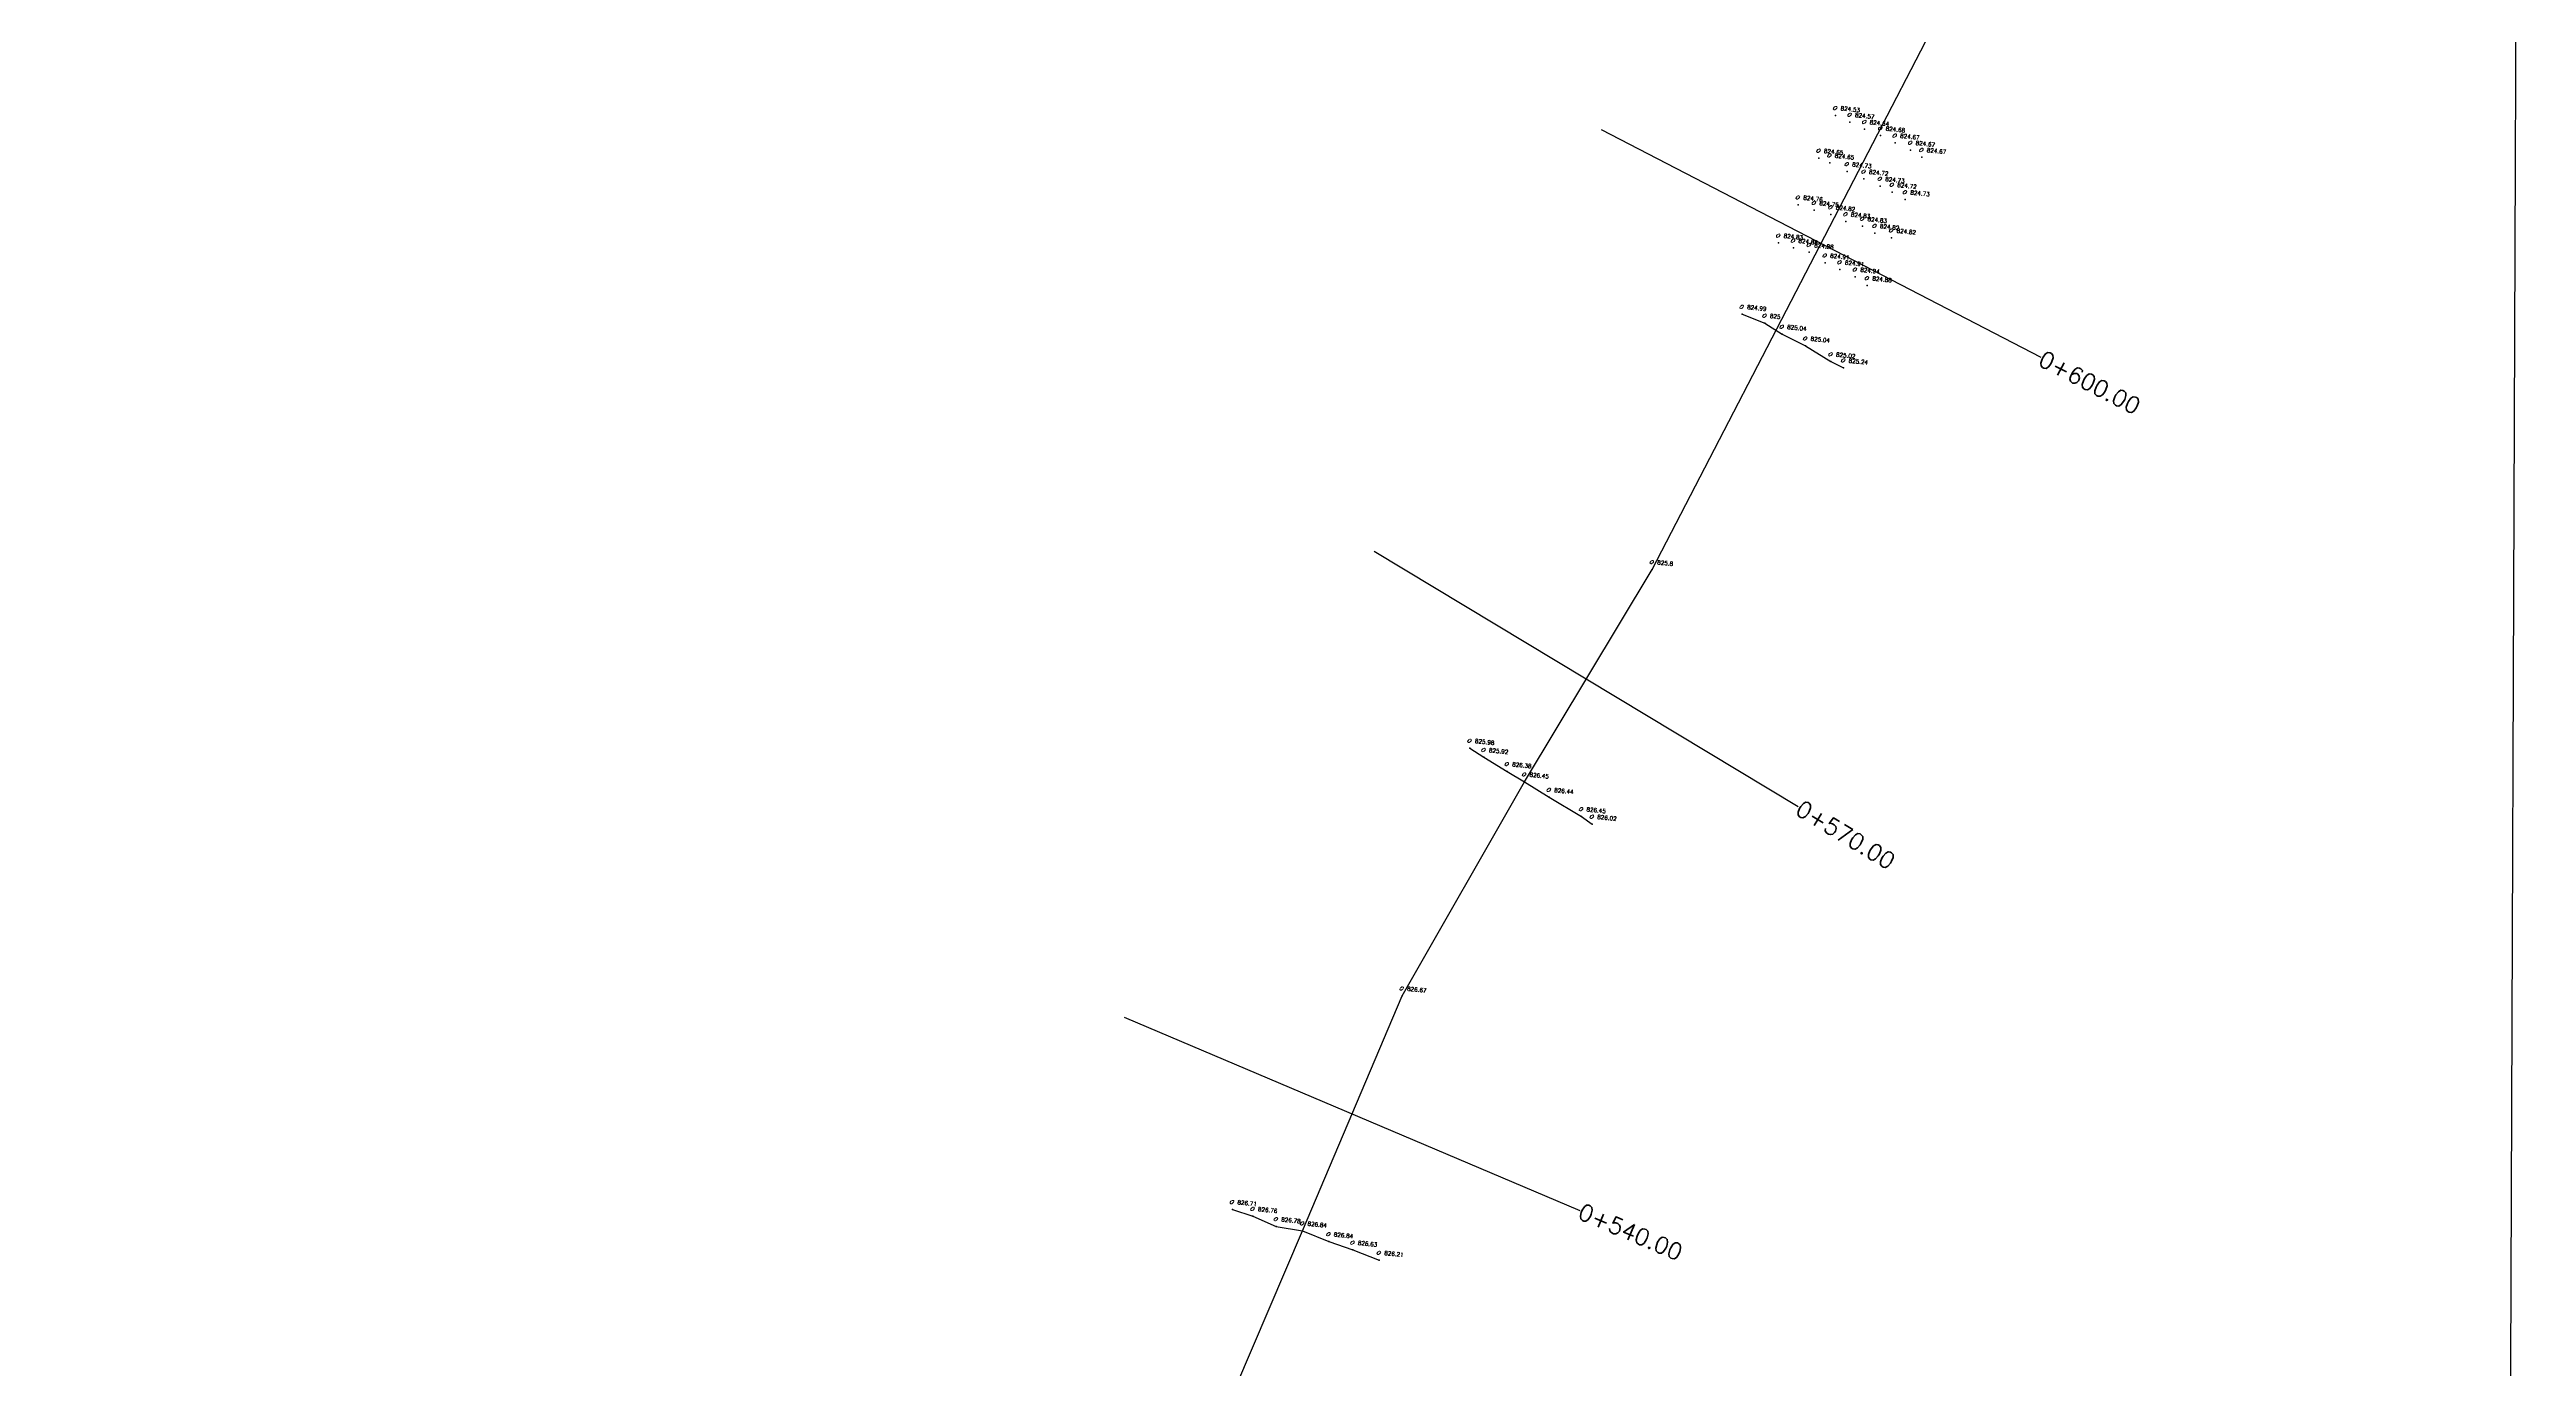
# Model space of a CAD drawing. Header units: millimetres. Extents: x 2757 to 35141, y 547 to 28513.
# Drawn here: x 32413 to 32956, y 22136 to 22426 of the extents above; entities that cross this region are included whole.
import ezdxf
from ezdxf.enums import TextEntityAlignment as Align

# ---------------------------------------------------------------- set-up
doc = ezdxf.new("R2010")
doc.units = ezdxf.units.MM
for name, color, linetype in [('Boundary', 6, 'Continuous'), ('Chainage', 7, 'Continuous'), ('Points', 7, 'Continuous'), ('Points-ELV', 6, 'Continuous'), ('Points-NUM', 4, 'Continuous'), ('Points-TXT', 3, 'Continuous')]:
    doc.layers.add(name, color=color, linetype=linetype)
doc.styles.add('romans', font='romans.shx')

# ---------------------------------------------------------------- blocks, each defined once
blk = doc.blocks.new('POINTS')
at = {"layer": 'Points'}
blk.add_line((0, 0), (0, 0), dxfattribs=at)
blk.add_point((0, 0), dxfattribs=at)
at = {"layer": 'Points-ELV', "style": 'romans'}
blk.add_attdef('ELEV', text='', height=1, rotation=45, dxfattribs=at).set_placement((0, 0), align=Align.BOTTOM_LEFT)
at = {"layer": 'Points-NUM', "style": 'romans'}
blk.add_attdef('PTNUM', text='', height=1, dxfattribs=at).set_placement((0, 0), align=Align.BOTTOM_RIGHT)
at = {"layer": 'Points-TXT', "style": 'romans'}
blk.add_attdef('DESC', text='', height=1, dxfattribs=at).set_placement((0, 0), align=Align.BOTTOM_RIGHT)

msp = doc.modelspace()

# ---------------------------------------------------------------- linework, layer by layer
for points in [[(32373.08773, 22002.96571), (32435.84518, 22014.36003), (32500.94372, 22026.63725), (32559.51106, 22039.24011), (32616.83005, 22054.90415), (32665.71171, 22115.23222), (32687.65568, 22166.57927), (32709.50778, 22218.10811), (32736.34789, 22265.0482), (32764.3726, 22311.63296), (32839.14488, 22455.98682), (32802.58053, 22508.2257), (32766.84356, 22554.30977), (32728.52876, 22606.02002), (32691.1686, 22661.70604), (32656.85467, 22713.27245)], [(32784.09712, 22367.62512), (32789.09802, 22365.68475), (32792.87644, 22363.26335), (32798.01519, 22360.68888), (32803.60466, 22357.22173), (32806.37537, 22355.87903)], [(32724.39337, 22272.44609), (32727.4543, 22270.4253), (32732.55481, 22267.33006), (32736.34789, 22265.0482), (32741.78361, 22261.66419), (32748.85175, 22257.44533), (32751.22258, 22255.79146)], [(32672.28624, 22171.2627), (32676.7892, 22169.7569), (32681.89658, 22167.50204), (32687.65568, 22166.57927), (32693.42516, 22164.20988), (32698.70281, 22162.3593), (32704.50506, 22160.13315)]]:
    msp.add_lwpolyline(points)
at = {"layer": 'Boundary', "color": 0}
msp.add_lwpolyline([(31701.42594, 23034.3022), (32956.18113, 23041.96806), (32951.36949, 21797.46509), (31696.68172, 21809.01859)], close=True, dxfattribs=at)
at = {"layer": 'Chainage'}
for p, q in [((32753.22496, 22408.11817), (32849.61359, 22358.19088)), ((32703.42751, 22315.61457), (32796.44483, 22259.65672)), ((32648.56063, 22213.40988), (32748.4975, 22171.02915))]:
    msp.add_line(p, q, dxfattribs=at)

# ---------------------------------------------------------------- block references
at = {"layer": 'Points', "linetype": 'Continuous'}
ref = msp.add_blockref('POINTS', (32804.61077, 22411.23338, 2983.47518), dxfattribs=dict(at, xscale=3.618394939332539, yscale=3.618394939332539, zscale=3.618394939332539, rotation=309.1157828474404))
ref.add_attrib('PTNUM', '0', dxfattribs={"layer": 'Points-NUM', "height": 0.9046, "rotation": 309.1157828, "style": 'romans'}).set_placement((32804.21553, 22412.07791, 2983.47518), align=Align.BOTTOM_RIGHT)
ref.add_attrib('ELEV', '824.53', dxfattribs={"layer": 'Points-ELV', "height": 0.904599, "rotation": 354.1157828, "style": 'romans'}).set_placement((32805.66355, 22412.08943, 2983.47518), align=Align.BOTTOM_LEFT)
ref = msp.add_blockref('POINTS', (32807.78206, 22409.75937, 2983.61992), dxfattribs=dict(at, xscale=3.618394939332539, yscale=3.618394939332539, zscale=3.618394939332539, rotation=309.1157828474404))
ref.add_attrib('PTNUM', '0', dxfattribs={"layer": 'Points-NUM', "height": 0.9046, "rotation": 309.1157828, "style": 'romans'}).set_placement((32807.38683, 22410.60389, 2983.61992), align=Align.BOTTOM_RIGHT)
ref.add_attrib('ELEV', '824.57', dxfattribs={"layer": 'Points-ELV', "height": 0.904599, "rotation": 354.1157828, "style": 'romans'}).set_placement((32808.83484, 22410.61542, 2983.61992), align=Align.BOTTOM_LEFT)
ref = msp.add_blockref('POINTS', (32810.99886, 22408.17778, 2983.8732), dxfattribs=dict(at, xscale=3.618394939332539, yscale=3.618394939332539, zscale=3.618394939332539, rotation=309.1157828474404))
ref.add_attrib('PTNUM', '0', dxfattribs={"layer": 'Points-NUM', "height": 0.9046, "rotation": 309.1157828, "style": 'romans'}).set_placement((32810.60362, 22409.0223, 2983.8732), align=Align.BOTTOM_RIGHT)
ref.add_attrib('ELEV', '824.64', dxfattribs={"layer": 'Points-ELV', "height": 0.904599, "rotation": 354.1157828, "style": 'romans'}).set_placement((32812.05164, 22409.03383, 2983.8732), align=Align.BOTTOM_LEFT)
ref = msp.add_blockref('POINTS', (32814.51028, 22406.78445, 2984.01794), dxfattribs=dict(at, xscale=3.618394939332539, yscale=3.618394939332539, zscale=3.618394939332539, rotation=309.1157828474404))
ref.add_attrib('PTNUM', '0', dxfattribs={"layer": 'Points-NUM', "height": 0.9046, "rotation": 309.1157828, "style": 'romans'}).set_placement((32814.11504, 22407.62898, 2984.01794), align=Align.BOTTOM_RIGHT)
ref.add_attrib('ELEV', '824.68', dxfattribs={"layer": 'Points-ELV', "height": 0.904599, "rotation": 354.1157828, "style": 'romans'}).set_placement((32815.56306, 22407.64051, 2984.01794), align=Align.BOTTOM_LEFT)
ref = msp.add_blockref('POINTS', (32800.95094, 22401.87758, 2983.90939), dxfattribs=dict(at, xscale=3.618394939332539, yscale=3.618394939332539, zscale=3.618394939332539, rotation=309.1157828474404))
ref.add_attrib('PTNUM', '0', dxfattribs={"layer": 'Points-NUM', "height": 0.9046, "rotation": 309.1157828, "style": 'romans'}).set_placement((32800.5557, 22402.7221, 2983.90939), align=Align.BOTTOM_RIGHT)
ref.add_attrib('ELEV', '824.65', dxfattribs={"layer": 'Points-ELV', "height": 0.904599, "rotation": 354.1157828, "style": 'romans'}).set_placement((32802.00372, 22402.73363, 2983.90939), align=Align.BOTTOM_LEFT)
ref = msp.add_blockref('POINTS', (32817.66389, 22405.1888, 2983.98175), dxfattribs=dict(at, xscale=3.618394939332539, yscale=3.618394939332539, zscale=3.618394939332539, rotation=309.1157828474404))
ref.add_attrib('PTNUM', '0', dxfattribs={"layer": 'Points-NUM', "height": 0.9046, "rotation": 309.1157828, "style": 'romans'}).set_placement((32817.26866, 22406.03333, 2983.98175), align=Align.BOTTOM_RIGHT)
ref.add_attrib('ELEV', '824.67', dxfattribs={"layer": 'Points-ELV', "height": 0.904599, "rotation": 354.1157828, "style": 'romans'}).set_placement((32818.71667, 22406.04485, 2983.98175), align=Align.BOTTOM_LEFT)
ref = msp.add_blockref('POINTS', (32821.08341, 22403.62747, 2983.98175), dxfattribs=dict(at, xscale=3.618394939332539, yscale=3.618394939332539, zscale=3.618394939332539, rotation=309.1157828474404))
ref.add_attrib('PTNUM', '0', dxfattribs={"layer": 'Points-NUM', "height": 0.9046, "rotation": 309.1157828, "style": 'romans'}).set_placement((32820.68817, 22404.472, 2983.98175), align=Align.BOTTOM_RIGHT)
ref.add_attrib('ELEV', '824.67', dxfattribs={"layer": 'Points-ELV', "height": 0.904599, "rotation": 354.1157828, "style": 'romans'}).set_placement((32822.13619, 22404.48352, 2983.98175), align=Align.BOTTOM_LEFT)
ref = msp.add_blockref('POINTS', (32823.51581, 22402.04698, 2983.98175), dxfattribs=dict(at, xscale=3.618394939332539, yscale=3.618394939332539, zscale=3.618394939332539, rotation=309.1157828474404))
ref.add_attrib('PTNUM', '0', dxfattribs={"layer": 'Points-NUM', "height": 0.9046, "rotation": 309.1157828, "style": 'romans'}).set_placement((32823.12057, 22402.89151, 2983.98175), align=Align.BOTTOM_RIGHT)
ref.add_attrib('ELEV', '824.67', dxfattribs={"layer": 'Points-ELV', "height": 0.904599, "rotation": 354.1157828, "style": 'romans'}).set_placement((32824.56859, 22402.90304, 2983.98175), align=Align.BOTTOM_LEFT)
ref = msp.add_blockref('POINTS', (32803.3361, 22400.83696, 2983.90939), dxfattribs=dict(at, xscale=3.618394939332539, yscale=3.618394939332539, zscale=3.618394939332539, rotation=309.1157828474404))
ref.add_attrib('PTNUM', '0', dxfattribs={"layer": 'Points-NUM', "height": 0.9046, "rotation": 309.1157828, "style": 'romans'}).set_placement((32802.94086, 22401.68149, 2983.90939), align=Align.BOTTOM_RIGHT)
ref.add_attrib('ELEV', '824.65', dxfattribs={"layer": 'Points-ELV', "height": 0.904599, "rotation": 354.1157828, "style": 'romans'}).set_placement((32804.38888, 22401.69302, 2983.90939), align=Align.BOTTOM_LEFT)
ref = msp.add_blockref('POINTS', (32807.13644, 22398.92773, 2984.19886), dxfattribs=dict(at, xscale=3.618394939332539, yscale=3.618394939332539, zscale=3.618394939332539, rotation=309.1157828474404))
ref.add_attrib('PTNUM', '0', dxfattribs={"layer": 'Points-NUM', "height": 0.9046, "rotation": 309.1157828, "style": 'romans'}).set_placement((32806.7412, 22399.77226, 2984.19886), align=Align.BOTTOM_RIGHT)
ref.add_attrib('ELEV', '824.73', dxfattribs={"layer": 'Points-ELV', "height": 0.904599, "rotation": 354.1157828, "style": 'romans'}).set_placement((32808.18922, 22399.78378, 2984.19886), align=Align.BOTTOM_LEFT)
ref = msp.add_blockref('POINTS', (32810.83857, 22397.28841, 2984.16267), dxfattribs=dict(at, xscale=3.618394939332539, yscale=3.618394939332539, zscale=3.618394939332539, rotation=309.1157828474404))
ref.add_attrib('PTNUM', '0', dxfattribs={"layer": 'Points-NUM', "height": 0.9046, "rotation": 309.1157828, "style": 'romans'}).set_placement((32810.44333, 22398.13293, 2984.16267), align=Align.BOTTOM_RIGHT)
ref.add_attrib('ELEV', '824.72', dxfattribs={"layer": 'Points-ELV', "height": 0.904599, "rotation": 354.1157828, "style": 'romans'}).set_placement((32811.89135, 22398.14446, 2984.16267), align=Align.BOTTOM_LEFT)
ref = msp.add_blockref('POINTS', (32796.42737, 22391.62823, 2984.30741), dxfattribs=dict(at, xscale=3.618394939332539, yscale=3.618394939332539, zscale=3.618394939332539, rotation=309.1157828474404))
ref.add_attrib('PTNUM', '0', dxfattribs={"layer": 'Points-NUM', "height": 0.9046, "rotation": 309.1157828, "style": 'romans'}).set_placement((32796.03214, 22392.47276, 2984.30741), align=Align.BOTTOM_RIGHT)
ref.add_attrib('ELEV', '824.76', dxfattribs={"layer": 'Points-ELV', "height": 0.904599, "rotation": 354.1157828, "style": 'romans'}).set_placement((32797.48015, 22392.48428, 2984.30741), align=Align.BOTTOM_LEFT)
ref = msp.add_blockref('POINTS', (32799.94346, 22390.42991, 2984.27123), dxfattribs=dict(at, xscale=3.618394939332539, yscale=3.618394939332539, zscale=3.618394939332539, rotation=309.1157828474404))
ref.add_attrib('PTNUM', '0', dxfattribs={"layer": 'Points-NUM', "height": 0.9046, "rotation": 309.1157828, "style": 'romans'}).set_placement((32799.54822, 22391.27444, 2984.27123), align=Align.BOTTOM_RIGHT)
ref.add_attrib('ELEV', '824.75', dxfattribs={"layer": 'Points-ELV', "height": 0.904599, "rotation": 354.1157828, "style": 'romans'}).set_placement((32800.99624, 22391.28596, 2984.27123), align=Align.BOTTOM_LEFT)
ref = msp.add_blockref('POINTS', (32814.39447, 22395.70273, 2984.19886), dxfattribs=dict(at, xscale=3.618394939332539, yscale=3.618394939332539, zscale=3.618394939332539, rotation=309.1157828474404))
ref.add_attrib('PTNUM', '0', dxfattribs={"layer": 'Points-NUM', "height": 0.9046, "rotation": 309.1157828, "style": 'romans'}).set_placement((32813.99923, 22396.54726, 2984.19886), align=Align.BOTTOM_RIGHT)
ref.add_attrib('ELEV', '824.73', dxfattribs={"layer": 'Points-ELV', "height": 0.904599, "rotation": 354.1157828, "style": 'romans'}).set_placement((32815.44725, 22396.55879, 2984.19886), align=Align.BOTTOM_LEFT)
ref = msp.add_blockref('POINTS', (32817.04721, 22394.41334, 2984.16267), dxfattribs=dict(at, xscale=3.618394939332539, yscale=3.618394939332539, zscale=3.618394939332539, rotation=309.1157828474404))
ref.add_attrib('PTNUM', '0', dxfattribs={"layer": 'Points-NUM', "height": 0.9046, "rotation": 309.1157828, "style": 'romans'}).set_placement((32816.65197, 22395.25787, 2984.16267), align=Align.BOTTOM_RIGHT)
ref.add_attrib('ELEV', '824.72', dxfattribs={"layer": 'Points-ELV', "height": 0.904599, "rotation": 354.1157828, "style": 'romans'}).set_placement((32818.09999, 22395.26939, 2984.16267), align=Align.BOTTOM_LEFT)
ref = msp.add_blockref('POINTS', (32819.90966, 22392.76281, 2984.19886), dxfattribs=dict(at, xscale=3.618394939332539, yscale=3.618394939332539, zscale=3.618394939332539, rotation=309.1157828474404))
ref.add_attrib('PTNUM', '0', dxfattribs={"layer": 'Points-NUM', "height": 0.9046, "rotation": 309.1157828, "style": 'romans'}).set_placement((32819.51442, 22393.60734, 2984.19886), align=Align.BOTTOM_RIGHT)
ref.add_attrib('ELEV', '824.73', dxfattribs={"layer": 'Points-ELV', "height": 0.904599, "rotation": 354.1157828, "style": 'romans'}).set_placement((32820.96244, 22393.61886, 2984.19886), align=Align.BOTTOM_LEFT)
ref = msp.add_blockref('POINTS', (32803.55879, 22389.47086, 2984.52451), dxfattribs=dict(at, xscale=3.618394939332539, yscale=3.618394939332539, zscale=3.618394939332539, rotation=309.1157828474404))
ref.add_attrib('PTNUM', '0', dxfattribs={"layer": 'Points-NUM', "height": 0.9046, "rotation": 309.1157828, "style": 'romans'}).set_placement((32803.16355, 22390.31539, 2984.52451), align=Align.BOTTOM_RIGHT)
ref.add_attrib('ELEV', '824.82', dxfattribs={"layer": 'Points-ELV', "height": 0.904599, "rotation": 354.1157828, "style": 'romans'}).set_placement((32804.61157, 22390.32691, 2984.52451), align=Align.BOTTOM_LEFT)
ref = msp.add_blockref('POINTS', (32806.8549, 22387.93511, 2984.5607), dxfattribs=dict(at, xscale=3.618394939332539, yscale=3.618394939332539, zscale=3.618394939332539, rotation=309.1157828474404))
ref.add_attrib('PTNUM', '0', dxfattribs={"layer": 'Points-NUM', "height": 0.9046, "rotation": 309.1157828, "style": 'romans'}).set_placement((32806.45967, 22388.77964, 2984.5607), align=Align.BOTTOM_RIGHT)
ref.add_attrib('ELEV', '824.83', dxfattribs={"layer": 'Points-ELV', "height": 0.904599, "rotation": 354.1157828, "style": 'romans'}).set_placement((32807.90768, 22388.79116, 2984.5607), align=Align.BOTTOM_LEFT)
ref = msp.add_blockref('POINTS', (32810.51185, 22386.93061, 2984.5607), dxfattribs=dict(at, xscale=3.618394939332539, yscale=3.618394939332539, zscale=3.618394939332539, rotation=309.1157828474404))
ref.add_attrib('PTNUM', '0', dxfattribs={"layer": 'Points-NUM', "height": 0.9046, "rotation": 309.1157828, "style": 'romans'}).set_placement((32810.11662, 22387.77514, 2984.5607), align=Align.BOTTOM_RIGHT)
ref.add_attrib('ELEV', '824.83', dxfattribs={"layer": 'Points-ELV', "height": 0.904599, "rotation": 354.1157828, "style": 'romans'}).set_placement((32811.56463, 22387.78667, 2984.5607), align=Align.BOTTOM_LEFT)
ref = msp.add_blockref('POINTS', (32813.23561, 22385.38183, 2984.52451), dxfattribs=dict(at, xscale=3.618394939332539, yscale=3.618394939332539, zscale=3.618394939332539, rotation=309.1157828474404))
ref.add_attrib('PTNUM', '0', dxfattribs={"layer": 'Points-NUM', "height": 0.9046, "rotation": 309.1157828, "style": 'romans'}).set_placement((32812.84037, 22386.22636, 2984.52451), align=Align.BOTTOM_RIGHT)
ref.add_attrib('ELEV', '824.82', dxfattribs={"layer": 'Points-ELV', "height": 0.904599, "rotation": 354.1157828, "style": 'romans'}).set_placement((32814.28839, 22386.23789, 2984.52451), align=Align.BOTTOM_LEFT)
ref = msp.add_blockref('POINTS', (32792.12003, 22383.25227, 2984.5607), dxfattribs=dict(at, xscale=3.618394939332539, yscale=3.618394939332539, zscale=3.618394939332539, rotation=309.1157828474404))
ref.add_attrib('PTNUM', '0', dxfattribs={"layer": 'Points-NUM', "height": 0.9046, "rotation": 309.1157828, "style": 'romans'}).set_placement((32791.7248, 22384.0968, 2984.5607), align=Align.BOTTOM_RIGHT)
ref.add_attrib('ELEV', '824.83', dxfattribs={"layer": 'Points-ELV', "height": 0.904599, "rotation": 354.1157828, "style": 'romans'}).set_placement((32793.17281, 22384.10832, 2984.5607), align=Align.BOTTOM_LEFT)
ref = msp.add_blockref('POINTS', (32795.36122, 22382.15687, 2984.66925), dxfattribs=dict(at, xscale=3.618394939332539, yscale=3.618394939332539, zscale=3.618394939332539, rotation=309.1157828474404))
ref.add_attrib('PTNUM', '0', dxfattribs={"layer": 'Points-NUM', "height": 0.9046, "rotation": 309.1157828, "style": 'romans'}).set_placement((32794.96598, 22383.0014, 2984.66925), align=Align.BOTTOM_RIGHT)
ref.add_attrib('ELEV', '824.86', dxfattribs={"layer": 'Points-ELV', "height": 0.904599, "rotation": 354.1157828, "style": 'romans'}).set_placement((32796.414, 22383.01293, 2984.66925), align=Align.BOTTOM_LEFT)
ref = msp.add_blockref('POINTS', (32798.81894, 22381.19092, 2984.74162), dxfattribs=dict(at, xscale=3.618394939332539, yscale=3.618394939332539, zscale=3.618394939332539, rotation=309.1157828474404))
ref.add_attrib('PTNUM', '0', dxfattribs={"layer": 'Points-NUM', "height": 0.9046, "rotation": 309.1157828, "style": 'romans'}).set_placement((32798.4237, 22382.03545, 2984.74162), align=Align.BOTTOM_RIGHT)
ref.add_attrib('ELEV', '824.88', dxfattribs={"layer": 'Points-ELV', "height": 0.904599, "rotation": 354.1157828, "style": 'romans'}).set_placement((32799.87172, 22382.04697, 2984.74162), align=Align.BOTTOM_LEFT)
ref = msp.add_blockref('POINTS', (32816.89922, 22384.39209, 2984.52451), dxfattribs=dict(at, xscale=3.618394939332539, yscale=3.618394939332539, zscale=3.618394939332539, rotation=309.1157828474404))
ref.add_attrib('PTNUM', '0', dxfattribs={"layer": 'Points-NUM', "height": 0.9046, "rotation": 309.1157828, "style": 'romans'}).set_placement((32816.50398, 22385.23661, 2984.52451), align=Align.BOTTOM_RIGHT)
ref.add_attrib('ELEV', '824.82', dxfattribs={"layer": 'Points-ELV', "height": 0.904599, "rotation": 354.1157828, "style": 'romans'}).set_placement((32817.952, 22385.24814, 2984.52451), align=Align.BOTTOM_LEFT)
ref = msp.add_blockref('POINTS', (32802.30981, 22378.89946, 2984.85017), dxfattribs=dict(at, xscale=3.618394939332539, yscale=3.618394939332539, zscale=3.618394939332539, rotation=309.1157828474404))
ref.add_attrib('PTNUM', '0', dxfattribs={"layer": 'Points-NUM', "height": 0.9046, "rotation": 309.1157828, "style": 'romans'}).set_placement((32801.91458, 22379.74399, 2984.85017), align=Align.BOTTOM_RIGHT)
ref.add_attrib('ELEV', '824.91', dxfattribs={"layer": 'Points-ELV', "height": 0.904599, "rotation": 354.1157828, "style": 'romans'}).set_placement((32803.36259, 22379.75551, 2984.85017), align=Align.BOTTOM_LEFT)
ref = msp.add_blockref('POINTS', (32805.55589, 22377.40231, 2984.85017), dxfattribs=dict(at, xscale=3.618394939332539, yscale=3.618394939332539, zscale=3.618394939332539, rotation=309.1157828474404))
ref.add_attrib('PTNUM', '0', dxfattribs={"layer": 'Points-NUM', "height": 0.9046, "rotation": 309.1157828, "style": 'romans'}).set_placement((32805.16065, 22378.24684, 2984.85017), align=Align.BOTTOM_RIGHT)
ref.add_attrib('ELEV', '824.91', dxfattribs={"layer": 'Points-ELV', "height": 0.904599, "rotation": 354.1157828, "style": 'romans'}).set_placement((32806.60867, 22378.25836, 2984.85017), align=Align.BOTTOM_LEFT)
ref = msp.add_blockref('POINTS', (32808.93557, 22375.80393, 2984.95872), dxfattribs=dict(at, xscale=3.618394939332539, yscale=3.618394939332539, zscale=3.618394939332539, rotation=309.1157828474404))
ref.add_attrib('PTNUM', '0', dxfattribs={"layer": 'Points-NUM', "height": 0.9046, "rotation": 309.1157828, "style": 'romans'}).set_placement((32808.54033, 22376.64846, 2984.95872), align=Align.BOTTOM_RIGHT)
ref.add_attrib('ELEV', '824.94', dxfattribs={"layer": 'Points-ELV', "height": 0.904599, "rotation": 354.1157828, "style": 'romans'}).set_placement((32809.98835, 22376.65998, 2984.95872), align=Align.BOTTOM_LEFT)
ref = msp.add_blockref('POINTS', (32811.5796, 22373.90584, 2984.74162), dxfattribs=dict(at, xscale=3.618394939332539, yscale=3.618394939332539, zscale=3.618394939332539, rotation=309.1157828474404))
ref.add_attrib('PTNUM', '0', dxfattribs={"layer": 'Points-NUM', "height": 0.9046, "rotation": 309.1157828, "style": 'romans'}).set_placement((32811.18436, 22374.75037, 2984.74162), align=Align.BOTTOM_RIGHT)
ref.add_attrib('ELEV', '824.88', dxfattribs={"layer": 'Points-ELV', "height": 0.904599, "rotation": 354.1157828, "style": 'romans'}).set_placement((32812.63238, 22374.76189, 2984.74162), align=Align.BOTTOM_LEFT)
ref = msp.add_blockref('POINTS', (32784.09712, 22367.62512, 2985.13964), dxfattribs=dict(at, xscale=3.618394939332539, yscale=3.618394939332539, zscale=3.618394939332539, rotation=309.1157828474404))
ref.add_attrib('PTNUM', '0', dxfattribs={"layer": 'Points-NUM', "height": 0.9046, "rotation": 309.1157828, "style": 'romans'}).set_placement((32783.70188, 22368.46965, 2985.13964), align=Align.BOTTOM_RIGHT)
ref.add_attrib('ELEV', '824.99', dxfattribs={"layer": 'Points-ELV', "height": 0.904599, "rotation": 354.1157828, "style": 'romans'}).set_placement((32785.1499, 22368.48117, 2985.13964), align=Align.BOTTOM_LEFT)
ref = msp.add_blockref('POINTS', (32789.09802, 22365.68475, 2985.17582), dxfattribs=dict(at, xscale=3.618394939332539, yscale=3.618394939332539, zscale=3.618394939332539, rotation=309.1157828474404))
ref.add_attrib('PTNUM', '0', dxfattribs={"layer": 'Points-NUM', "height": 0.9046, "rotation": 309.1157828, "style": 'romans'}).set_placement((32788.70278, 22366.52928, 2985.17582), align=Align.BOTTOM_RIGHT)
ref.add_attrib('ELEV', '825', dxfattribs={"layer": 'Points-ELV', "height": 0.904599, "rotation": 354.1157828, "style": 'romans'}).set_placement((32790.1508, 22366.5408, 2985.17582), align=Align.BOTTOM_LEFT)
ref = msp.add_blockref('POINTS', (32792.87644, 22363.26335, 2985.32056), dxfattribs=dict(at, xscale=3.618394939332539, yscale=3.618394939332539, zscale=3.618394939332539, rotation=309.1157828474404))
ref.add_attrib('PTNUM', '0', dxfattribs={"layer": 'Points-NUM', "height": 0.9046, "rotation": 309.1157828, "style": 'romans'}).set_placement((32792.4812, 22364.10787, 2985.32056), align=Align.BOTTOM_RIGHT)
ref.add_attrib('ELEV', '825.04', dxfattribs={"layer": 'Points-ELV', "height": 0.904599, "rotation": 354.1157828, "style": 'romans'}).set_placement((32793.92922, 22364.1194, 2985.32056), align=Align.BOTTOM_LEFT)
ref = msp.add_blockref('POINTS', (32798.01519, 22360.68888, 2985.32056), dxfattribs=dict(at, xscale=3.618394939332539, yscale=3.618394939332539, zscale=3.618394939332539, rotation=309.1157828474404))
ref.add_attrib('PTNUM', '0', dxfattribs={"layer": 'Points-NUM', "height": 0.9046, "rotation": 309.1157828, "style": 'romans'}).set_placement((32797.61995, 22361.53341, 2985.32056), align=Align.BOTTOM_RIGHT)
ref.add_attrib('ELEV', '825.04', dxfattribs={"layer": 'Points-ELV', "height": 0.904599, "rotation": 354.1157828, "style": 'romans'}).set_placement((32799.06797, 22361.54494, 2985.32056), align=Align.BOTTOM_LEFT)
ref = msp.add_blockref('POINTS', (32803.60466, 22357.22173, 2985.24819), dxfattribs=dict(at, xscale=3.618394939332539, yscale=3.618394939332539, zscale=3.618394939332539, rotation=309.1157828474404))
ref.add_attrib('PTNUM', '0', dxfattribs={"layer": 'Points-NUM', "height": 0.9046, "rotation": 309.1157828, "style": 'romans'}).set_placement((32803.20942, 22358.06626, 2985.24819), align=Align.BOTTOM_RIGHT)
ref.add_attrib('ELEV', '825.02', dxfattribs={"layer": 'Points-ELV', "height": 0.904599, "rotation": 354.1157828, "style": 'romans'}).set_placement((32804.65744, 22358.07779, 2985.24819), align=Align.BOTTOM_LEFT)
ref = msp.add_blockref('POINTS', (32806.37537, 22355.87903, 2986.04424), dxfattribs=dict(at, xscale=3.618394939332539, yscale=3.618394939332539, zscale=3.618394939332539, rotation=309.1157828474404))
ref.add_attrib('PTNUM', '0', dxfattribs={"layer": 'Points-NUM', "height": 0.9046, "rotation": 309.1157828, "style": 'romans'}).set_placement((32805.98013, 22356.72356, 2986.04424), align=Align.BOTTOM_RIGHT)
ref.add_attrib('ELEV', '825.24', dxfattribs={"layer": 'Points-ELV', "height": 0.904599, "rotation": 354.1157828, "style": 'romans'}).set_placement((32807.42815, 22356.73508, 2986.04424), align=Align.BOTTOM_LEFT)
ref = msp.add_blockref('POINTS', (32764.3726, 22311.63296, 2988.07054), dxfattribs=dict(at, xscale=3.618394939332539, yscale=3.618394939332539, zscale=3.618394939332539, rotation=309.1157828474404))
ref.add_attrib('PTNUM', '0', dxfattribs={"layer": 'Points-NUM', "height": 0.9046, "rotation": 309.1157828, "style": 'romans'}).set_placement((32763.97736, 22312.47749, 2988.07054), align=Align.BOTTOM_RIGHT)
ref.add_attrib('ELEV', '825.8', dxfattribs={"layer": 'Points-ELV', "height": 0.904599, "rotation": 354.1157828, "style": 'romans'}).set_placement((32765.42538, 22312.48901, 2988.07054), align=Align.BOTTOM_LEFT)
ref = msp.add_blockref('POINTS', (32724.39337, 22272.44609, 2988.72185), dxfattribs=dict(at, xscale=3.618394939332539, yscale=3.618394939332539, zscale=3.618394939332539, rotation=309.1157828474404))
ref.add_attrib('PTNUM', '0', dxfattribs={"layer": 'Points-NUM', "height": 0.9046, "rotation": 309.1157828, "style": 'romans'}).set_placement((32723.99814, 22273.29062, 2988.72185), align=Align.BOTTOM_RIGHT)
ref.add_attrib('ELEV', '825.98', dxfattribs={"layer": 'Points-ELV', "height": 0.904599, "rotation": 354.1157828, "style": 'romans'}).set_placement((32725.44615, 22273.30215, 2988.72185), align=Align.BOTTOM_LEFT)
ref = msp.add_blockref('POINTS', (32727.4543, 22270.4253, 2988.50475), dxfattribs=dict(at, xscale=3.618394939332539, yscale=3.618394939332539, zscale=3.618394939332539, rotation=309.1157828474404))
ref.add_attrib('PTNUM', '0', dxfattribs={"layer": 'Points-NUM', "height": 0.9046, "rotation": 309.1157828, "style": 'romans'}).set_placement((32727.05906, 22271.26983, 2988.50475), align=Align.BOTTOM_RIGHT)
ref.add_attrib('ELEV', '825.92', dxfattribs={"layer": 'Points-ELV', "height": 0.904599, "rotation": 354.1157828, "style": 'romans'}).set_placement((32728.50708, 22271.28135, 2988.50475), align=Align.BOTTOM_LEFT)
ref = msp.add_blockref('POINTS', (32732.55481, 22267.33006, 2990.16921), dxfattribs=dict(at, xscale=3.618394939332539, yscale=3.618394939332539, zscale=3.618394939332539, rotation=309.1157828474404))
ref.add_attrib('PTNUM', '0', dxfattribs={"layer": 'Points-NUM', "height": 0.9046, "rotation": 309.1157828, "style": 'romans'}).set_placement((32732.15957, 22268.17459, 2990.16921), align=Align.BOTTOM_RIGHT)
ref.add_attrib('ELEV', '826.38', dxfattribs={"layer": 'Points-ELV', "height": 0.904599, "rotation": 354.1157828, "style": 'romans'}).set_placement((32733.60759, 22268.18611, 2990.16921), align=Align.BOTTOM_LEFT)
ref = msp.add_blockref('POINTS', (32736.35687, 22265.06312, 2990.4225), dxfattribs=dict(at, xscale=3.618394939332539, yscale=3.618394939332539, zscale=3.618394939332539, rotation=309.1157828474404))
ref.add_attrib('PTNUM', '0', dxfattribs={"layer": 'Points-NUM', "height": 0.9046, "rotation": 309.1157828, "style": 'romans'}).set_placement((32735.96163, 22265.90765, 2990.4225), align=Align.BOTTOM_RIGHT)
ref.add_attrib('ELEV', '826.45', dxfattribs={"layer": 'Points-ELV', "height": 0.904599, "rotation": 354.1157828, "style": 'romans'}).set_placement((32737.40965, 22265.91917, 2990.4225), align=Align.BOTTOM_LEFT)
ref = msp.add_blockref('POINTS', (32741.78361, 22261.66419, 2990.38631), dxfattribs=dict(at, xscale=3.618394939332539, yscale=3.618394939332539, zscale=3.618394939332539, rotation=309.1157828474404))
ref.add_attrib('PTNUM', '0', dxfattribs={"layer": 'Points-NUM', "height": 0.9046, "rotation": 309.1157828, "style": 'romans'}).set_placement((32741.38837, 22262.50872, 2990.38631), align=Align.BOTTOM_RIGHT)
ref.add_attrib('ELEV', '826.44', dxfattribs={"layer": 'Points-ELV', "height": 0.904599, "rotation": 354.1157828, "style": 'romans'}).set_placement((32742.83639, 22262.52024, 2990.38631), align=Align.BOTTOM_LEFT)
ref = msp.add_blockref('POINTS', (32748.85175, 22257.44533, 2990.4225), dxfattribs=dict(at, xscale=3.618394939332539, yscale=3.618394939332539, zscale=3.618394939332539, rotation=309.1157828474404))
ref.add_attrib('PTNUM', '0', dxfattribs={"layer": 'Points-NUM', "height": 0.9046, "rotation": 309.1157828, "style": 'romans'}).set_placement((32748.45651, 22258.28986, 2990.4225), align=Align.BOTTOM_RIGHT)
ref.add_attrib('ELEV', '826.45', dxfattribs={"layer": 'Points-ELV', "height": 0.904599, "rotation": 354.1157828, "style": 'romans'}).set_placement((32749.90453, 22258.30139, 2990.4225), align=Align.BOTTOM_LEFT)
ref = msp.add_blockref('POINTS', (32751.22258, 22255.79146, 2988.86659), dxfattribs=dict(at, xscale=3.618394939332539, yscale=3.618394939332539, zscale=3.618394939332539, rotation=309.1157828474404))
ref.add_attrib('PTNUM', '0', dxfattribs={"layer": 'Points-NUM', "height": 0.9046, "rotation": 309.1157828, "style": 'romans'}).set_placement((32750.82734, 22256.63599, 2988.86659), align=Align.BOTTOM_RIGHT)
ref.add_attrib('ELEV', '826.02', dxfattribs={"layer": 'Points-ELV', "height": 0.904599, "rotation": 354.1157828, "style": 'romans'}).set_placement((32752.27536, 22256.64751, 2988.86659), align=Align.BOTTOM_LEFT)
ref = msp.add_blockref('POINTS', (32709.50778, 22218.10811, 2991.21854), dxfattribs=dict(at, xscale=3.618394939332539, yscale=3.618394939332539, zscale=3.618394939332539, rotation=309.1157828474404))
ref.add_attrib('PTNUM', '0', dxfattribs={"layer": 'Points-NUM', "height": 0.9046, "rotation": 309.1157828, "style": 'romans'}).set_placement((32709.11254, 22218.95264, 2991.21854), align=Align.BOTTOM_RIGHT)
ref.add_attrib('ELEV', '826.67', dxfattribs={"layer": 'Points-ELV', "height": 0.904599, "rotation": 354.1157828, "style": 'romans'}).set_placement((32710.56056, 22218.96417, 2991.21854), align=Align.BOTTOM_LEFT)
ref = msp.add_blockref('POINTS', (32672.28624, 22171.2627, 2991.36328), dxfattribs=dict(at, xscale=3.618394939332539, yscale=3.618394939332539, zscale=3.618394939332539, rotation=309.1157828474404))
ref.add_attrib('PTNUM', '0', dxfattribs={"layer": 'Points-NUM', "height": 0.9046, "rotation": 309.1157828, "style": 'romans'}).set_placement((32671.891, 22172.10723, 2991.36328), align=Align.BOTTOM_RIGHT)
ref.add_attrib('ELEV', '826.71', dxfattribs={"layer": 'Points-ELV', "height": 0.904599, "rotation": 354.1157828, "style": 'romans'}).set_placement((32673.33902, 22172.11875, 2991.36328), align=Align.BOTTOM_LEFT)
ref = msp.add_blockref('POINTS', (32676.7892, 22169.7569, 2991.5442), dxfattribs=dict(at, xscale=3.618394939332539, yscale=3.618394939332539, zscale=3.618394939332539, rotation=309.1157828474404))
ref.add_attrib('PTNUM', '0', dxfattribs={"layer": 'Points-NUM', "height": 0.9046, "rotation": 309.1157828, "style": 'romans'}).set_placement((32676.39396, 22170.60143, 2991.5442), align=Align.BOTTOM_RIGHT)
ref.add_attrib('ELEV', '826.76', dxfattribs={"layer": 'Points-ELV', "height": 0.904599, "rotation": 354.1157828, "style": 'romans'}).set_placement((32677.84198, 22170.61295, 2991.5442), align=Align.BOTTOM_LEFT)
ref = msp.add_blockref('POINTS', (32681.89658, 22167.50204, 2991.61657), dxfattribs=dict(at, xscale=3.618394939332539, yscale=3.618394939332539, zscale=3.618394939332539, rotation=309.1157828474404))
ref.add_attrib('PTNUM', '0', dxfattribs={"layer": 'Points-NUM', "height": 0.9046, "rotation": 309.1157828, "style": 'romans'}).set_placement((32681.50134, 22168.34657, 2991.61657), align=Align.BOTTOM_RIGHT)
ref.add_attrib('ELEV', '826.78', dxfattribs={"layer": 'Points-ELV', "height": 0.904599, "rotation": 354.1157828, "style": 'romans'}).set_placement((32682.94936, 22168.3581, 2991.61657), align=Align.BOTTOM_LEFT)
ref = msp.add_blockref('POINTS', (32687.65568, 22166.57927, 2991.83367), dxfattribs=dict(at, xscale=3.618394939332539, yscale=3.618394939332539, zscale=3.618394939332539, rotation=309.1157828474404))
ref.add_attrib('PTNUM', '0', dxfattribs={"layer": 'Points-NUM', "height": 0.9046, "rotation": 309.1157828, "style": 'romans'}).set_placement((32687.26044, 22167.4238, 2991.83367), align=Align.BOTTOM_RIGHT)
ref.add_attrib('ELEV', '826.84', dxfattribs={"layer": 'Points-ELV', "height": 0.904599, "rotation": 354.1157828, "style": 'romans'}).set_placement((32688.70846, 22167.43532, 2991.83367), align=Align.BOTTOM_LEFT)
ref = msp.add_blockref('POINTS', (32693.42516, 22164.20988, 2991.83367), dxfattribs=dict(at, xscale=3.618394939332539, yscale=3.618394939332539, zscale=3.618394939332539, rotation=309.1157828474404))
ref.add_attrib('PTNUM', '0', dxfattribs={"layer": 'Points-NUM', "height": 0.9046, "rotation": 309.1157828, "style": 'romans'}).set_placement((32693.02992, 22165.05441, 2991.83367), align=Align.BOTTOM_RIGHT)
ref.add_attrib('ELEV', '826.84', dxfattribs={"layer": 'Points-ELV', "height": 0.904599, "rotation": 354.1157828, "style": 'romans'}).set_placement((32694.47794, 22165.06593, 2991.83367), align=Align.BOTTOM_LEFT)
ref = msp.add_blockref('POINTS', (32698.70281, 22162.3593, 2991.07381), dxfattribs=dict(at, xscale=3.618394939332539, yscale=3.618394939332539, zscale=3.618394939332539, rotation=309.1157828474404))
ref.add_attrib('PTNUM', '0', dxfattribs={"layer": 'Points-NUM', "height": 0.9046, "rotation": 309.1157828, "style": 'romans'}).set_placement((32698.30757, 22163.20383, 2991.07381), align=Align.BOTTOM_RIGHT)
ref.add_attrib('ELEV', '826.63', dxfattribs={"layer": 'Points-ELV', "height": 0.904599, "rotation": 354.1157828, "style": 'romans'}).set_placement((32699.75559, 22163.21536, 2991.07381), align=Align.BOTTOM_LEFT)
ref = msp.add_blockref('POINTS', (32704.50506, 22160.13315, 2989.55408), dxfattribs=dict(at, xscale=3.618394939332539, yscale=3.618394939332539, zscale=3.618394939332539, rotation=309.1157828474404))
ref.add_attrib('PTNUM', '0', dxfattribs={"layer": 'Points-NUM', "height": 0.9046, "rotation": 309.1157828, "style": 'romans'}).set_placement((32704.10982, 22160.97768, 2989.55408), align=Align.BOTTOM_RIGHT)
ref.add_attrib('ELEV', '826.21', dxfattribs={"layer": 'Points-ELV', "height": 0.904599, "rotation": 354.1157828, "style": 'romans'}).set_placement((32705.55784, 22160.9892, 2989.55408), align=Align.BOTTOM_LEFT)

# ---------------------------------------------------------------- texts
at = {"layer": 'Chainage', "style": 'romans'}
for s, rotation, p in [('0+600.00', 332.6167892, (32849.61359, 22358.19088)), ('0+570.00', 328.9695022, (32796.44483, 22259.65672)), ('0+540.00', 337.0194085, (32748.4975, 22171.02915))]:
    msp.add_text(s, height=3.618395, rotation=rotation, dxfattribs=at).set_placement(p, align=Align.MIDDLE_LEFT)

doc.saveas('drawing.dxf')
